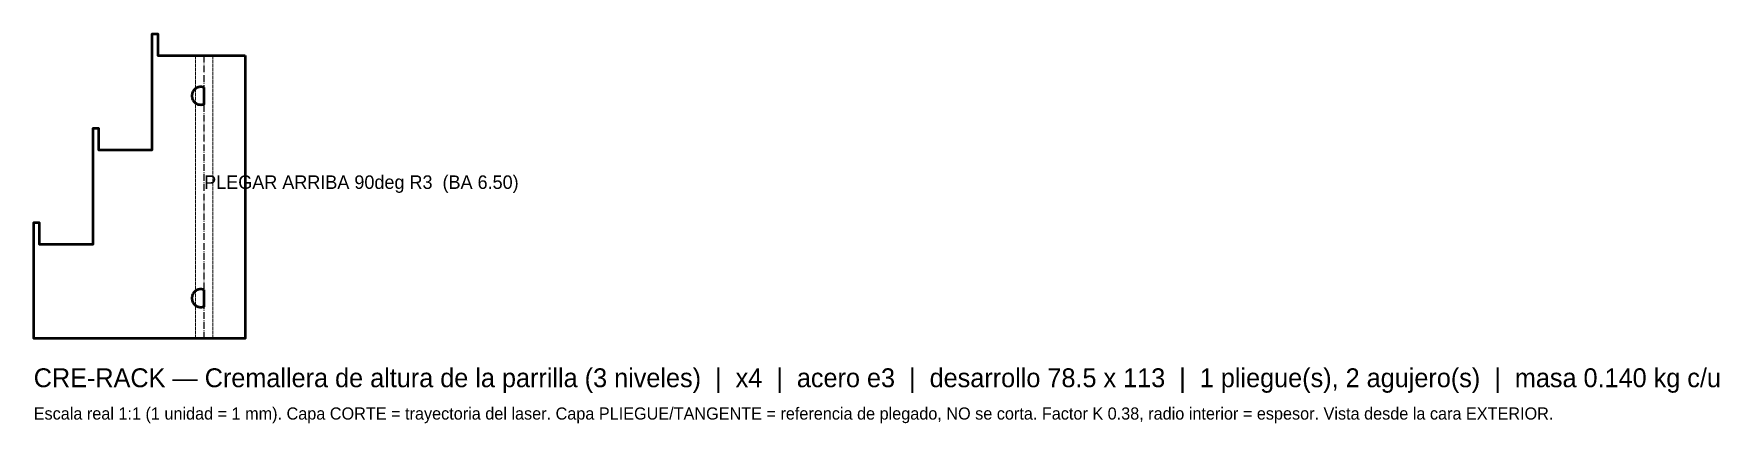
# Model space of a CAD drawing. Header units: millimetres. Extents: x 0 to 625, y -31 to 113.
import ezdxf

# ---------------------------------------------------------------- set-up
doc = ezdxf.new("R2010")
doc.units = ezdxf.units.MM
doc.linetypes.add('DASHDOT', pattern=[3.556, 2.54, -0.508, 0, -0.508])
doc.linetypes.add('DASHED', pattern=[1.524, 1.27, -0.254])
for name, color, linetype, lineweight in [('CORTE', 1, 'CONTINUOUS', 50), ('PLIEGUE', 5, 'DASHDOT', 25), ('TANGENTE', 8, 'DASHED', 13), ('TEXTO', 7, 'CONTINUOUS', 25)]:
    doc.layers.add(name, color=color, linetype=linetype, lineweight=lineweight)

msp = doc.modelspace()

# ---------------------------------------------------------------- linework, layer by layer
at = {"layer": 'CORTE'}
for points in [[(78.5, 105), (78.5, 0), (63.25, 0), (0, 0), (0, 43), (2, 43), (2, 35), (22, 35), (22, 78), (24, 78), (24, 70), (44, 70), (44, 113), (46, 113), (46, 105), (63.25, 105), (78.5, 105)], [(63.25, 93.05), (62.96, 93.16), (62.64, 93.24), (62.32, 93.28), (62, 93.3), (61.68, 93.28), (61.36, 93.24), (61.04, 93.16), (60.74, 93.05), (60.44, 92.91), (60.17, 92.74), (59.91, 92.55), (59.67, 92.33), (59.45, 92.09), (59.26, 91.83), (59.09, 91.56), (58.95, 91.26), (58.84, 90.96), (58.76, 90.64), (58.72, 90.32), (58.7, 90), (58.72, 89.68), (58.76, 89.36), (58.84, 89.04), (58.95, 88.74), (59.09, 88.44), (59.26, 88.17), (59.45, 87.91), (59.67, 87.67), (59.91, 87.45), (60.17, 87.26), (60.44, 87.09), (60.74, 86.95), (61.04, 86.84), (61.36, 86.76), (61.68, 86.72), (62, 86.7), (62.32, 86.72), (62.64, 86.76), (62.96, 86.84), (63.25, 86.95), (63.25, 93.05)], [(63.25, 18.05), (62.96, 18.16), (62.64, 18.24), (62.32, 18.28), (62, 18.3), (61.68, 18.28), (61.36, 18.24), (61.04, 18.16), (60.74, 18.05), (60.44, 17.91), (60.17, 17.74), (59.91, 17.55), (59.67, 17.33), (59.45, 17.09), (59.26, 16.83), (59.09, 16.56), (58.95, 16.26), (58.84, 15.96), (58.76, 15.64), (58.72, 15.32), (58.7, 15), (58.72, 14.68), (58.76, 14.36), (58.84, 14.04), (58.95, 13.74), (59.09, 13.44), (59.26, 13.17), (59.45, 12.91), (59.67, 12.67), (59.91, 12.45), (60.17, 12.26), (60.44, 12.09), (60.74, 11.95), (61.04, 11.84), (61.36, 11.76), (61.68, 11.72), (62, 11.7), (62.32, 11.72), (62.64, 11.76), (62.96, 11.84), (63.25, 11.95), (63.25, 18.05)]]:
    msp.add_lwpolyline(points, close=True, dxfattribs=at)
at = {"layer": 'PLIEGUE'}
msp.add_line((63.25, 0), (63.25, 105), dxfattribs=at)
at = {"layer": 'TANGENTE'}
for p, q in [((60, 0), (60, 105)), ((66.5, 0), (66.5, 105))]:
    msp.add_line(p, q, dxfattribs=at)

# ---------------------------------------------------------------- texts
at = {"layer": 'TEXTO'}
for s, height, p in [('PLEGAR ARRIBA 90deg R3  (BA 6.50)', 5, (63.25, 55.5)), ('CRE-RACK — Cremallera de altura de la parrilla (3 niveles)  |  x4  |  acero e3  |  desarrollo 78.5 x 113  |  1 pliegue(s), 2 agujero(s)  |  masa 0.140 kg c/u', 7, (0, -18)), ('Escala real 1:1 (1 unidad = 1 mm). Capa CORTE = trayectoria del laser. Capa PLIEGUE/TANGENTE = referencia de plegado, NO se corta. Factor K 0.38, radio interior = espesor. Vista desde la cara EXTERIOR.', 4.5, (0, -30))]:
    msp.add_text(s, height=height, dxfattribs=at).set_placement(p)

doc.saveas('drawing.dxf')
